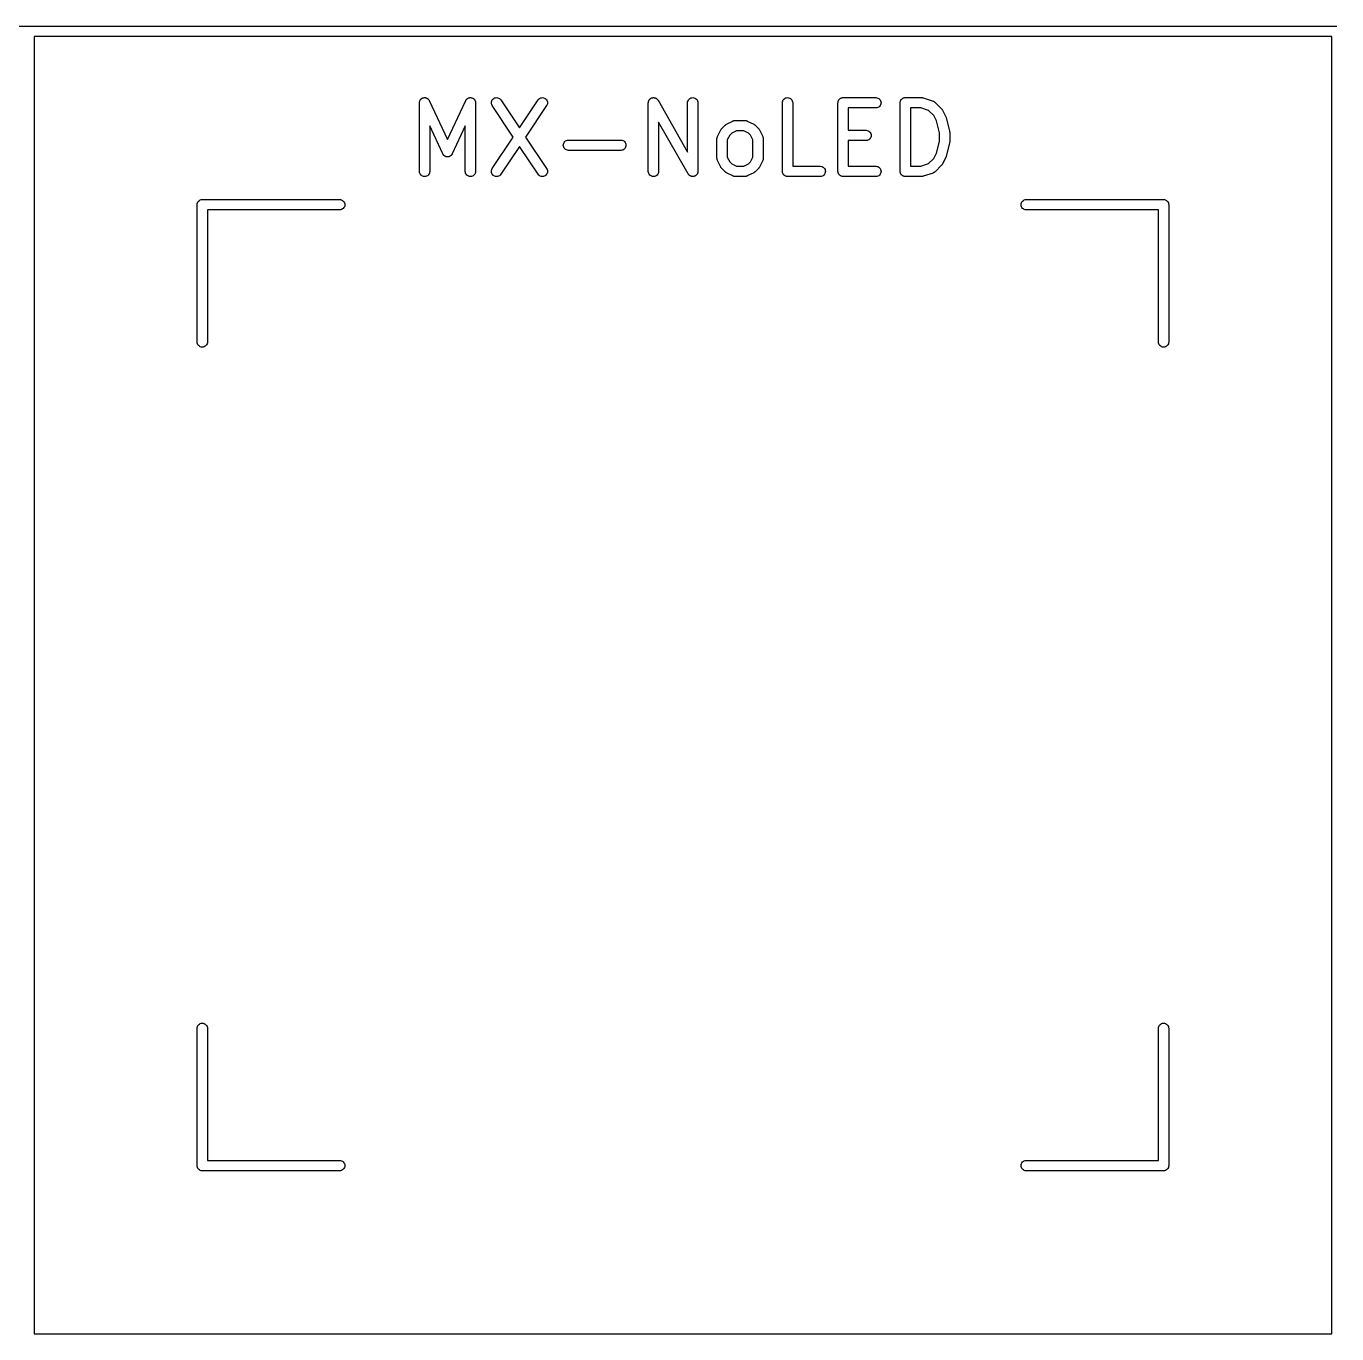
# Model space of a CAD drawing. Extents: x 92.8 to 169.1, y -159.6 to -64.2.
# Drawn here: x 111.88 to 130.97, y -83.27 to -64.22 of the extents above; entities that cross this region are included whole.
import ezdxf

# ---------------------------------------------------------------- set-up
doc = ezdxf.new("R2010")
doc.units = 0
doc.layers.add('BLACK', color=7, linetype='CONTINUOUS')

msp = doc.modelspace()

# ---------------------------------------------------------------- linework, layer by layer
at = {"layer": 'BLACK', "linetype": 'CONTINUOUS'}
for p, q in [((92.8727, -64.2188), (111.915, -64.2188)), ((111.915, -64.2188), (111.919, -64.2184)), ((111.919, -64.2184), (111.923, -64.2188)), ((111.923, -64.2188), (130.965, -64.2188)), ((130.965, -64.2188), (130.969, -64.2184)), ((111.994, -64.3688), (111.994, -83.2688)), ((130.894, -64.3688), (111.994, -64.3688)), ((130.894, -83.2688), (130.894, -64.3688)), ((117.63, -65.2801), (117.634, -65.2766)), ((117.634, -65.2766), (117.638, -65.2729)), ((117.638, -65.2729), (117.64, -65.272)), ((117.64, -65.272), (117.641, -65.2709)), ((117.641, -65.2709), (117.646, -65.2683)), ((117.646, -65.2683), (117.651, -65.2655)), ((117.651, -65.2655), (117.652, -65.2649)), ((117.652, -65.2649), (117.654, -65.2641)), ((117.654, -65.2641), (117.659, -65.2626)), ((117.659, -65.2626), (117.665, -65.2607)), ((117.665, -65.2607), (117.666, -65.2605)), ((117.666, -65.2605), (117.668, -65.26)), ((117.668, -65.26), (117.674, -65.2595)), ((117.674, -65.2595), (117.679, -65.2587)), ((117.679, -65.2587), (117.681, -65.2588)), ((117.681, -65.2588), (117.683, -65.2587)), ((117.683, -65.2587), (117.688, -65.2593)), ((117.688, -65.2593), (117.694, -65.2596)), ((117.694, -65.2596), (117.695, -65.26)), ((117.695, -65.26), (117.697, -65.2602)), ((117.697, -65.2602), (117.703, -65.2619)), ((117.703, -65.2619), (117.708, -65.2633)), ((117.708, -65.2633), (117.71, -65.264)), ((117.71, -65.264), (117.711, -65.2645)), ((117.711, -65.2645), (117.716, -65.2672)), ((117.716, -65.2672), (117.721, -65.2697)), ((117.721, -65.2697), (117.723, -65.2707)), ((117.723, -65.2707), (117.724, -65.2715)), ((117.724, -65.2715), (117.728, -65.2751)), ((117.728, -65.2751), (117.733, -65.2785)), ((117.733, -65.2785), (117.734, -65.2797)), ((118.296, -65.2801), (118.298, -65.279)), ((118.298, -65.279), (118.299, -65.2778)), ((118.299, -65.2778), (118.303, -65.2744)), ((118.303, -65.2744), (118.308, -65.2709)), ((118.308, -65.2709), (118.309, -65.2701)), ((118.309, -65.2701), (118.311, -65.2691)), ((118.311, -65.2691), (118.316, -65.2667)), ((118.316, -65.2667), (118.321, -65.2641)), ((118.321, -65.2641), (118.322, -65.2637)), ((118.322, -65.2637), (118.324, -65.2629)), ((118.324, -65.2629), (118.329, -65.2616)), ((118.329, -65.2616), (118.335, -65.26)), ((118.335, -65.26), (118.336, -65.2599)), ((118.336, -65.2599), (118.338, -65.2594)), ((118.338, -65.2594), (118.344, -65.2592)), ((118.344, -65.2592), (118.349, -65.2587)), ((118.349, -65.2587), (118.351, -65.2589)), ((118.351, -65.2589), (118.353, -65.2588)), ((118.353, -65.2588), (118.358, -65.2596)), ((118.358, -65.2596), (118.364, -65.2602)), ((118.364, -65.2602), (118.365, -65.2607)), ((118.365, -65.2607), (118.367, -65.261)), ((118.367, -65.261), (118.372, -65.2629)), ((118.372, -65.2629), (118.378, -65.2645)), ((118.378, -65.2645), (118.379, -65.2654)), ((118.379, -65.2654), (118.381, -65.2659)), ((118.381, -65.2659), (118.386, -65.2688)), ((118.386, -65.2688), (118.391, -65.2715)), ((118.391, -65.2715), (118.392, -65.2726)), ((118.392, -65.2726), (118.393, -65.2735)), ((118.393, -65.2735), (118.398, -65.2773)), ((118.398, -65.2773), (118.402, -65.2808)), ((118.677, -65.2802), (118.689, -65.271)), ((118.689, -65.271), (118.702, -65.2642)), ((118.702, -65.2642), (118.716, -65.26)), ((118.716, -65.26), (118.73, -65.2587)), ((118.73, -65.2587), (118.745, -65.2602)), ((118.745, -65.2602), (118.759, -65.2645)), ((118.759, -65.2645), (118.772, -65.2714)), ((118.772, -65.2714), (118.783, -65.2807)), ((119.344, -65.28), (119.355, -65.2709)), ((119.355, -65.2709), (119.368, -65.2641)), ((119.368, -65.2641), (119.382, -65.26)), ((119.382, -65.26), (119.397, -65.2587)), ((119.397, -65.2587), (119.412, -65.2602)), ((119.412, -65.2602), (119.426, -65.2646)), ((119.426, -65.2646), (119.438, -65.2716)), ((119.438, -65.2716), (119.45, -65.2809)), ((120.963, -65.2801), (120.965, -65.2785)), ((120.965, -65.2785), (120.967, -65.2767)), ((120.967, -65.2767), (120.971, -65.2739)), ((120.971, -65.2739), (120.974, -65.2709)), ((120.974, -65.2709), (120.977, -65.2698)), ((120.977, -65.2698), (120.979, -65.2683)), ((120.979, -65.2683), (120.983, -65.2664)), ((120.983, -65.2664), (120.987, -65.2641)), ((120.987, -65.2641), (120.99, -65.2634)), ((120.99, -65.2634), (120.992, -65.2624)), ((120.992, -65.2624), (120.997, -65.2614)), ((120.997, -65.2614), (121.001, -65.26)), ((121.001, -65.26), (121.004, -65.2598)), ((121.004, -65.2598), (121.006, -65.2592)), ((121.006, -65.2592), (121.011, -65.2591)), ((121.011, -65.2591), (121.016, -65.2587)), ((121.016, -65.2587), (121.018, -65.2589)), ((121.018, -65.2589), (121.021, -65.2589)), ((121.021, -65.2589), (121.026, -65.2597)), ((121.026, -65.2597), (121.031, -65.2602)), ((121.031, -65.2602), (121.033, -65.261)), ((121.033, -65.261), (121.035, -65.2614)), ((121.035, -65.2614), (121.04, -65.2631)), ((121.04, -65.2631), (121.044, -65.2645)), ((121.044, -65.2645), (121.047, -65.2657)), ((121.047, -65.2657), (121.049, -65.2667)), ((121.049, -65.2667), (121.053, -65.2692)), ((121.053, -65.2692), (121.057, -65.2715)), ((121.057, -65.2715), (121.059, -65.2731)), ((121.059, -65.2731), (121.061, -65.2745)), ((121.061, -65.2745), (121.065, -65.2778)), ((121.065, -65.2778), (121.069, -65.2808)), ((121.534, -65.2801), (121.546, -65.2709)), ((121.546, -65.2709), (121.559, -65.2641)), ((121.559, -65.2641), (121.573, -65.26)), ((121.573, -65.26), (121.587, -65.2587)), ((121.587, -65.2587), (121.602, -65.2602)), ((121.602, -65.2602), (121.616, -65.2645)), ((121.616, -65.2645), (121.629, -65.2715)), ((121.629, -65.2715), (121.64, -65.2808)), ((122.915, -65.2801), (122.927, -65.2709)), ((122.927, -65.2709), (122.94, -65.2641)), ((122.94, -65.2641), (122.954, -65.26)), ((122.954, -65.26), (122.968, -65.2587)), ((122.968, -65.2587), (122.983, -65.2602)), ((122.983, -65.2602), (122.997, -65.2645)), ((122.997, -65.2645), (123.01, -65.2715)), ((123.01, -65.2715), (123.021, -65.2808)), ((123.725, -65.2801), (123.73, -65.2757)), ((123.73, -65.2757), (123.736, -65.2712)), ((123.736, -65.2709), (123.743, -65.2677)), ((123.736, -65.2711), (123.736, -65.2709)), ((123.736, -65.2712), (123.736, -65.2711)), ((123.743, -65.2677), (123.749, -65.2643)), ((123.749, -65.2641), (123.756, -65.2621)), ((123.749, -65.2643), (123.749, -65.2641)), ((123.749, -65.2643), (123.749, -65.2643)), ((123.756, -65.2621), (123.763, -65.2601)), ((123.763, -65.26), (123.77, -65.2594)), ((123.763, -65.2601), (123.763, -65.26)), ((123.763, -65.2601), (123.763, -65.2601)), ((123.77, -65.2594), (123.777, -65.2587)), ((123.777, -65.2587), (124.254, -65.2587)), ((124.254, -65.2587), (124.255, -65.2587)), ((124.255, -65.2587), (124.269, -65.2603)), ((124.269, -65.2603), (124.283, -65.2647)), ((124.283, -65.2647), (124.296, -65.2718)), ((124.296, -65.2718), (124.307, -65.2812)), ((124.63, -65.2801), (124.635, -65.2757)), ((124.635, -65.2757), (124.641, -65.2712)), ((124.641, -65.2709), (124.647, -65.2677)), ((124.641, -65.2711), (124.641, -65.2709)), ((124.641, -65.2712), (124.641, -65.2711)), ((124.647, -65.2677), (124.654, -65.2643)), ((124.654, -65.2641), (124.661, -65.2621)), ((124.654, -65.2643), (124.654, -65.2641)), ((124.654, -65.2643), (124.654, -65.2643)), ((124.661, -65.2621), (124.668, -65.2601)), ((124.668, -65.26), (124.675, -65.2594)), ((124.668, -65.2601), (124.668, -65.26)), ((124.668, -65.2601), (124.668, -65.2601)), ((124.675, -65.2594), (124.682, -65.2587)), ((124.682, -65.2587), (124.92, -65.2587)), ((124.92, -65.2587), (124.921, -65.2587)), ((124.921, -65.2587), (124.925, -65.2592)), ((124.925, -65.2592), (124.93, -65.2593)), ((124.93, -65.2593), (124.933, -65.26)), ((124.933, -65.26), (124.936, -65.2603)), ((124.936, -65.2603), (124.94, -65.2616)), ((124.94, -65.2616), (124.944, -65.2625)), ((124.944, -65.2625), (125.087, -65.3101)), ((117.607, -65.3326), (117.608, -65.3271)), ((117.607, -65.3337), (117.607, -65.3326)), ((117.607, -66.3337), (117.607, -65.3337)), ((117.608, -65.3215), (117.609, -65.3198)), ((117.608, -65.3271), (117.608, -65.3215)), ((117.609, -65.3181), (117.61, -65.3127)), ((117.609, -65.3198), (117.609, -65.3181)), ((117.61, -65.3127), (117.612, -65.3073)), ((117.612, -65.3073), (117.613, -65.3058)), ((117.613, -65.3041), (117.616, -65.2992)), ((117.613, -65.3058), (117.613, -65.3041)), ((117.616, -65.2992), (117.618, -65.2942)), ((117.618, -65.2942), (117.619, -65.2928)), ((117.619, -65.2928), (117.62, -65.2913)), ((117.62, -65.2913), (117.624, -65.287)), ((117.624, -65.287), (117.627, -65.2825)), ((117.627, -65.2825), (117.629, -65.2814)), ((117.629, -65.2814), (117.63, -65.2801)), ((117.734, -65.2797), (117.735, -65.2808)), ((117.735, -65.2808), (117.739, -65.2852)), ((117.739, -65.2852), (117.743, -65.2894)), ((117.743, -65.2894), (117.743, -65.2908)), ((117.743, -65.2908), (117.745, -65.2922)), ((117.745, -65.2922), (117.747, -65.2971)), ((117.747, -65.2971), (117.75, -65.302)), ((117.75, -65.302), (118.015, -65.8706)), ((118.015, -65.8706), (118.281, -65.302)), ((118.281, -65.301), (118.284, -65.2962)), ((118.281, -65.302), (118.281, -65.301)), ((118.284, -65.2962), (118.287, -65.2913)), ((118.287, -65.2913), (118.288, -65.29)), ((118.288, -65.29), (118.289, -65.2885)), ((118.289, -65.2885), (118.293, -65.2844)), ((118.293, -65.2844), (118.296, -65.2801)), ((118.402, -65.2808), (118.403, -65.2822)), ((118.403, -65.2822), (118.404, -65.2833)), ((118.404, -65.2833), (118.408, -65.2878)), ((118.408, -65.2878), (118.411, -65.2922)), ((118.411, -65.2922), (118.412, -65.2937)), ((118.412, -65.2937), (118.413, -65.2951)), ((118.413, -65.2951), (118.415, -65.3002)), ((118.415, -65.3002), (118.418, -65.3051)), ((118.418, -65.3051), (118.419, -65.3067)), ((118.419, -65.3067), (118.419, -65.3083)), ((118.419, -65.3083), (118.421, -65.3137)), ((118.421, -65.3137), (118.422, -65.3191)), ((118.422, -65.3191), (118.423, -65.3208)), ((118.423, -65.3208), (118.423, -65.3225)), ((118.423, -65.3225), (118.423, -65.3281)), ((118.423, -65.3281), (118.424, -65.3337)), ((118.424, -65.3337), (118.424, -66.3337)), ((118.655, -65.3328), (118.656, -65.3182)), ((118.656, -65.3473), (118.655, -65.3328)), ((118.656, -65.3182), (118.661, -65.3042)), ((118.66, -65.3614), (118.656, -65.3473)), ((118.667, -65.3744), (118.66, -65.3614)), ((118.661, -65.3042), (118.668, -65.2914)), ((118.667, -65.3753), (118.667, -65.3744)), ((118.973, -65.8337), (118.667, -65.3753)), ((118.668, -65.2914), (118.677, -65.2802)), ((118.783, -65.2807), (118.792, -65.2921)), ((118.792, -65.2921), (119.063, -65.6985)), ((119.063, -65.6985), (119.334, -65.2921)), ((119.459, -65.3753), (119.153, -65.8337)), ((119.334, -65.2921), (119.335, -65.2912)), ((119.335, -65.2912), (119.344, -65.28)), ((119.45, -65.2809), (119.459, -65.2923)), ((119.459, -65.2923), (119.466, -65.3052)), ((119.466, -65.3624), (119.459, -65.3753)), ((119.466, -65.3052), (119.47, -65.3192)), ((119.47, -65.3484), (119.466, -65.3624)), ((119.47, -65.3192), (119.471, -65.3338)), ((119.471, -65.3338), (119.47, -65.3484)), ((120.94, -65.3326), (120.941, -65.3301)), ((120.94, -65.3337), (120.94, -65.3326)), ((120.94, -66.3337), (120.94, -65.3337)), ((120.941, -65.3276), (120.942, -65.3229)), ((120.941, -65.3301), (120.941, -65.3276)), ((120.942, -65.3181), (120.943, -65.3157)), ((120.942, -65.3229), (120.942, -65.3181)), ((120.943, -65.3132), (120.945, -65.3087)), ((120.943, -65.3157), (120.943, -65.3132)), ((120.945, -65.3087), (120.946, -65.3041)), ((120.946, -65.3041), (120.948, -65.3019)), ((120.948, -65.3019), (120.949, -65.2996)), ((120.949, -65.2996), (120.951, -65.2955)), ((120.951, -65.2955), (120.954, -65.2913)), ((120.954, -65.2913), (120.955, -65.2894)), ((120.955, -65.2894), (120.957, -65.2872)), ((120.957, -65.2872), (120.96, -65.2838)), ((120.96, -65.2838), (120.963, -65.2801)), ((121.069, -65.2808), (121.07, -65.2828)), ((121.07, -65.2828), (121.072, -65.2845)), ((121.072, -65.2845), (121.075, -65.2885)), ((121.075, -65.2885), (121.078, -65.2922)), ((121.078, -65.2922), (121.079, -65.2944)), ((121.079, -65.2944), (121.081, -65.2965)), ((121.081, -65.2965), (121.512, -66.0513)), ((121.512, -65.3326), (121.513, -65.3181)), ((121.512, -65.3337), (121.512, -65.3326)), ((121.512, -66.0513), (121.512, -65.3337)), ((121.513, -65.3181), (121.518, -65.3041)), ((121.518, -65.3041), (121.525, -65.2913)), ((121.525, -65.2913), (121.534, -65.2801)), ((121.64, -65.2808), (121.649, -65.2922)), ((121.649, -65.2922), (121.656, -65.3051)), ((121.656, -65.3051), (121.66, -65.3191)), ((121.66, -65.3191), (121.662, -65.3337)), ((121.662, -65.3337), (121.662, -66.3337)), ((122.893, -65.3326), (122.894, -65.3181)), ((122.893, -65.3337), (122.893, -65.3326)), ((122.893, -66.3337), (122.893, -65.3337)), ((122.894, -65.3181), (122.899, -65.3041)), ((122.899, -65.3041), (122.906, -65.2913)), ((122.906, -65.2913), (122.915, -65.2801)), ((123.021, -65.2808), (123.03, -65.2922)), ((123.03, -65.2922), (123.037, -65.3051)), ((123.037, -65.3051), (123.041, -65.3191)), ((123.041, -65.3191), (123.043, -65.3337)), ((123.043, -65.3337), (123.043, -66.2587)), ((123.702, -65.3326), (123.703, -65.3256)), ((123.702, -65.3331), (123.702, -65.3326)), ((123.702, -65.3332), (123.702, -65.3331)), ((123.702, -65.3337), (123.702, -65.3332)), ((123.702, -65.3332), (123.702, -65.3332)), ((123.702, -66.3337), (123.702, -65.3337)), ((123.703, -65.3256), (123.704, -65.3186)), ((123.704, -65.3181), (123.706, -65.3114)), ((123.704, -65.3183), (123.704, -65.3181)), ((123.704, -65.3186), (123.704, -65.3183)), ((123.706, -65.3114), (123.708, -65.3046)), ((123.708, -65.3041), (123.712, -65.2979)), ((123.708, -65.3044), (123.708, -65.3041)), ((123.708, -65.3046), (123.708, -65.3044)), ((123.712, -65.2979), (123.715, -65.2917)), ((123.715, -65.2913), (123.72, -65.2859)), ((123.715, -65.2915), (123.715, -65.2913)), ((123.715, -65.2917), (123.715, -65.2915)), ((123.72, -65.2859), (123.724, -65.2805)), ((123.724, -65.2805), (123.725, -65.2803)), ((123.725, -65.2803), (123.725, -65.2801)), ((124.254, -65.4087), (123.852, -65.4087)), ((123.852, -65.4087), (123.852, -65.7349)), ((124.268, -65.4073), (124.254, -65.4087)), ((124.282, -65.403), (124.268, -65.4073)), ((124.295, -65.3961), (124.282, -65.403)), ((124.306, -65.3869), (124.295, -65.3961)), ((124.316, -65.3756), (124.306, -65.3869)), ((124.307, -65.2812), (124.316, -65.2926)), ((124.316, -65.2926), (124.323, -65.3056)), ((124.323, -65.3627), (124.316, -65.3756)), ((124.323, -65.3056), (124.327, -65.3196)), ((124.327, -65.3488), (124.323, -65.3627)), ((124.327, -65.3196), (124.329, -65.3342)), ((124.329, -65.3342), (124.327, -65.3488)), ((124.607, -65.3326), (124.608, -65.3256)), ((124.607, -65.3331), (124.607, -65.3326)), ((124.607, -65.3332), (124.607, -65.3331)), ((124.607, -65.3337), (124.607, -65.3332)), ((124.607, -65.3332), (124.607, -65.3332)), ((124.607, -66.3337), (124.607, -65.3337)), ((124.608, -65.3256), (124.609, -65.3186)), ((124.609, -65.3181), (124.611, -65.3114)), ((124.609, -65.3183), (124.609, -65.3181)), ((124.609, -65.3186), (124.609, -65.3183)), ((124.611, -65.3114), (124.613, -65.3046)), ((124.613, -65.3041), (124.617, -65.2979)), ((124.613, -65.3044), (124.613, -65.3041)), ((124.613, -65.3046), (124.613, -65.3044)), ((124.617, -65.2979), (124.62, -65.2917)), ((124.62, -65.2913), (124.625, -65.2859)), ((124.62, -65.2915), (124.62, -65.2913)), ((124.62, -65.2917), (124.62, -65.2915)), ((124.625, -65.2859), (124.629, -65.2805)), ((124.629, -65.2803), (124.63, -65.2801)), ((124.629, -65.2805), (124.629, -65.2803)), ((124.757, -65.4087), (124.757, -66.2587)), ((124.908, -65.4087), (124.757, -65.4087)), ((125.023, -65.4469), (124.908, -65.4087)), ((125.097, -65.521), (125.023, -65.4469)), ((125.087, -65.3101), (125.088, -65.3105)), ((125.088, -65.3105), (125.09, -65.3114)), ((125.09, -65.3114), (125.092, -65.3121)), ((125.092, -65.3121), (125.096, -65.3145)), ((125.096, -65.3145), (125.101, -65.3166)), ((125.101, -65.3166), (125.103, -65.3179)), ((125.103, -65.3179), (125.105, -65.319)), ((125.105, -65.319), (125.109, -65.3222)), ((125.109, -65.3222), (125.113, -65.3252)), ((125.113, -65.3252), (125.114, -65.3269)), ((125.114, -65.3269), (125.116, -65.3283)), ((125.116, -65.3283), (125.211, -65.4235)), ((125.211, -65.4235), (125.212, -65.4243)), ((125.212, -65.4243), (125.215, -65.4275)), ((125.215, -65.4275), (125.218, -65.4306)), ((125.218, -65.4306), (125.219, -65.4333)), ((125.219, -65.4333), (125.221, -65.4357)), ((125.221, -65.4357), (125.223, -65.4394)), ((125.223, -65.4394), (125.225, -65.443)), ((125.225, -65.443), (125.273, -65.5382)), ((121.522, -66.3709), (121.09, -65.6161)), ((121.09, -65.6161), (121.09, -66.3337)), ((122.058, -65.6609), (122.062, -65.6582)), ((122.058, -65.6616), (122.058, -65.6609)), ((122.062, -65.6582), (122.065, -65.6553)), ((122.065, -65.6553), (122.067, -65.6537)), ((122.067, -65.6537), (122.07, -65.6517)), ((122.07, -65.6517), (122.074, -65.6498)), ((122.074, -65.6498), (122.077, -65.6476)), ((122.077, -65.6476), (122.172, -65.5999)), ((122.172, -65.5999), (122.173, -65.5995)), ((122.173, -65.5995), (122.175, -65.5987)), ((122.175, -65.5987), (122.177, -65.5977)), ((122.177, -65.5977), (122.182, -65.5962)), ((122.182, -65.5962), (122.187, -65.5944)), ((122.187, -65.5944), (122.189, -65.5941)), ((122.189, -65.5941), (122.191, -65.5934)), ((122.191, -65.5934), (122.196, -65.5929)), ((122.196, -65.5929), (122.202, -65.5921)), ((122.202, -65.5921), (122.204, -65.5922)), ((122.204, -65.5922), (122.206, -65.592)), ((122.206, -65.592), (122.349, -65.592)), ((122.349, -65.592), (122.35, -65.592)), ((122.35, -65.592), (122.352, -65.5923)), ((122.352, -65.5923), (122.354, -65.5922)), ((122.354, -65.5922), (122.359, -65.5931)), ((122.359, -65.5931), (122.364, -65.5937)), ((122.364, -65.5937), (122.366, -65.5943)), ((122.366, -65.5943), (122.369, -65.5947)), ((122.369, -65.5947), (122.373, -65.5965)), ((122.373, -65.5965), (122.378, -65.5981)), ((122.378, -65.5981), (122.38, -65.5991)), ((122.38, -65.5991), (122.382, -65.5999)), ((122.382, -65.5999), (122.478, -65.6476)), ((122.478, -65.6476), (122.478, -65.648)), ((122.478, -65.648), (122.482, -65.6503)), ((122.482, -65.6503), (122.486, -65.6523)), ((122.486, -65.6523), (122.488, -65.6543)), ((122.488, -65.6543), (122.491, -65.656)), ((122.491, -65.656), (122.494, -65.6589)), ((122.494, -65.6589), (122.497, -65.6616)), ((125.135, -65.598), (125.097, -65.521)), ((125.179, -65.7715), (125.135, -65.598)), ((125.273, -65.5382), (125.273, -65.5392)), ((125.273, -65.5392), (125.274, -65.5395)), ((125.274, -65.5395), (125.274, -65.5398)), ((125.274, -65.5398), (125.276, -65.5464)), ((125.276, -65.5464), (125.278, -65.5529)), ((125.278, -65.5529), (125.279, -65.5533)), ((125.279, -65.5533), (125.279, -65.5536)), ((125.279, -65.5536), (125.326, -65.7441)), ((117.947, -66.0797), (117.757, -65.6717)), ((117.757, -65.6717), (117.757, -66.3337)), ((118.274, -65.6717), (118.083, -66.0797)), ((118.274, -66.3337), (118.274, -65.6717)), ((118.667, -66.2921), (118.973, -65.8337)), ((119.153, -65.8337), (119.459, -66.2921)), ((121.941, -65.847), (121.942, -65.8419)), ((121.941, -65.852), (121.941, -65.847)), ((121.942, -65.8419), (121.943, -65.8398)), ((121.943, -65.8376), (121.945, -65.8328)), ((121.943, -65.8398), (121.943, -65.8376)), ((121.945, -65.8328), (121.946, -65.8279)), ((121.946, -65.8279), (121.948, -65.826)), ((121.948, -65.8239), (121.996, -65.7287)), ((121.948, -65.826), (121.948, -65.8239)), ((121.996, -65.7278), (121.999, -65.7242)), ((121.996, -65.7287), (121.996, -65.7278)), ((121.999, -65.7242), (122.001, -65.7205)), ((122.001, -65.7205), (122.003, -65.7181)), ((122.003, -65.7181), (122.004, -65.7155)), ((122.004, -65.7155), (122.007, -65.7125)), ((122.007, -65.7125), (122.01, -65.7092)), ((122.01, -65.7092), (122.058, -65.6616)), ((122.125, -65.8067), (122.09, -65.8752)), ((122.155, -65.7763), (122.125, -65.8067)), ((122.224, -65.742), (122.155, -65.7763)), ((122.331, -65.742), (122.224, -65.742)), ((122.4, -65.7763), (122.331, -65.742)), ((122.43, -65.8067), (122.4, -65.7763)), ((122.464, -65.8752), (122.43, -65.8067)), ((122.497, -65.6616), (122.545, -65.7092)), ((122.545, -65.7092), (122.545, -65.71)), ((122.545, -65.71), (122.548, -65.7133)), ((122.548, -65.7133), (122.551, -65.7163)), ((122.551, -65.7163), (122.553, -65.719)), ((122.553, -65.719), (122.555, -65.7214)), ((122.555, -65.7214), (122.556, -65.7251)), ((122.556, -65.7251), (122.559, -65.7287)), ((122.559, -65.7287), (122.606, -65.8239)), ((122.606, -65.8239), (122.607, -65.8249)), ((122.607, -65.8249), (122.608, -65.827)), ((122.608, -65.827), (122.609, -65.8289)), ((122.609, -65.8289), (122.61, -65.8338)), ((122.61, -65.8338), (122.612, -65.8386)), ((122.612, -65.8386), (122.612, -65.8408)), ((122.612, -65.8408), (122.613, -65.8429)), ((122.613, -65.8429), (122.613, -65.848)), ((122.613, -65.848), (122.614, -65.8531)), ((123.852, -65.7349), (124.111, -65.7349)), ((124.111, -65.7349), (124.112, -65.7349)), ((124.112, -65.7349), (124.126, -65.7365)), ((124.126, -65.7365), (124.14, -65.7409)), ((124.14, -65.7409), (124.153, -65.748)), ((124.153, -65.748), (124.164, -65.7574)), ((124.164, -65.7574), (124.173, -65.7688)), ((124.173, -65.8518), (124.164, -65.8631)), ((124.173, -65.7688), (124.18, -65.7818)), ((124.18, -65.8389), (124.173, -65.8518)), ((124.18, -65.7818), (124.184, -65.7958)), ((124.184, -65.825), (124.18, -65.8389)), ((124.184, -65.7958), (124.186, -65.8104)), ((124.186, -65.8104), (124.184, -65.825)), ((125.179, -65.8959), (125.179, -65.7715)), ((125.326, -65.7441), (125.327, -65.7451)), ((125.327, -65.7451), (125.327, -65.7464)), ((125.327, -65.7464), (125.327, -65.7477)), ((125.327, -65.7477), (125.328, -65.7537)), ((125.328, -65.7537), (125.328, -65.7596)), ((125.328, -65.7596), (125.328, -65.7609)), ((125.328, -65.7609), (125.329, -65.7623)), ((125.329, -65.7623), (125.329, -65.9051)), ((119.063, -65.9689), (118.792, -66.3753)), ((119.334, -66.3753), (119.063, -65.9689)), ((119.702, -65.9522), (119.704, -65.9376)), ((119.704, -65.9668), (119.702, -65.9522)), ((119.704, -65.9376), (119.708, -65.9237)), ((119.708, -65.9808), (119.704, -65.9668)), ((119.708, -65.9237), (119.715, -65.9108)), ((119.715, -65.9938), (119.708, -65.9808)), ((119.715, -65.9108), (119.724, -65.8995)), ((119.724, -66.0052), (119.715, -65.9938)), ((119.724, -65.8995), (119.736, -65.8903)), ((119.735, -66.0146), (119.724, -66.0052)), ((119.748, -66.0217), (119.735, -66.0146)), ((119.736, -65.8903), (119.749, -65.8834)), ((119.762, -66.0261), (119.748, -66.0217)), ((119.749, -65.8834), (119.763, -65.8792)), ((119.776, -66.0277), (119.762, -66.0261)), ((119.763, -65.8792), (119.777, -65.8777)), ((119.777, -66.0277), (119.776, -66.0277)), ((119.777, -65.8777), (120.539, -65.8777)), ((120.539, -66.0277), (119.777, -66.0277)), ((120.539, -65.8777), (120.54, -65.8777)), ((120.554, -66.0263), (120.539, -66.0277)), ((120.54, -65.8777), (120.555, -65.8794)), ((120.568, -66.0221), (120.554, -66.0263)), ((120.555, -65.8794), (120.569, -65.8838)), ((120.581, -66.0152), (120.568, -66.0221)), ((120.569, -65.8838), (120.582, -65.8908)), ((120.592, -66.0059), (120.581, -66.0152)), ((120.582, -65.8908), (120.593, -65.9003)), ((120.601, -65.9947), (120.592, -66.0059)), ((120.593, -65.9003), (120.602, -65.9117)), ((120.608, -65.9818), (120.601, -65.9947)), ((120.602, -65.9117), (120.609, -65.9246)), ((120.613, -65.9678), (120.608, -65.9818)), ((120.609, -65.9246), (120.613, -65.9387)), ((120.613, -65.9387), (120.614, -65.9533)), ((120.614, -65.9533), (120.613, -65.9678)), ((121.94, -65.8564), (121.941, -65.8542)), ((121.94, -65.8575), (121.94, -65.8564)), ((121.94, -66.1432), (121.94, -65.8575)), ((121.941, -65.8542), (121.941, -65.852)), ((122.09, -65.8752), (122.09, -66.1255)), ((122.464, -66.1255), (122.464, -65.8752)), ((122.614, -65.8531), (122.614, -65.8553)), ((122.614, -65.8553), (122.614, -65.8575)), ((122.614, -65.8575), (122.614, -66.1432)), ((124.111, -65.8849), (123.852, -65.8849)), ((123.852, -65.8849), (123.852, -66.2587)), ((124.125, -65.8834), (124.111, -65.8849)), ((124.139, -65.8792), (124.125, -65.8834)), ((124.152, -65.8723), (124.139, -65.8792)), ((124.164, -65.8631), (124.152, -65.8723)), ((125.135, -66.0694), (125.179, -65.8959)), ((125.326, -65.9233), (125.279, -66.1138)), ((125.327, -65.9207), (125.326, -65.922)), ((125.326, -65.922), (125.326, -65.9233)), ((125.328, -65.9148), (125.327, -65.9207)), ((125.329, -65.9062), (125.328, -65.9075)), ((125.328, -65.9075), (125.328, -65.9088)), ((125.328, -65.9088), (125.328, -65.9148)), ((125.329, -65.9051), (125.329, -65.9062)), ((117.949, -66.083), (117.947, -66.0797)), ((117.951, -66.0866), (117.949, -66.083)), ((117.953, -66.0893), (117.951, -66.0866)), ((117.955, -66.0923), (117.953, -66.0893)), ((117.958, -66.0952), (117.955, -66.0923)), ((117.96, -66.0983), (117.958, -66.0952)), ((117.962, -66.1006), (117.96, -66.0983)), ((117.965, -66.1032), (117.962, -66.1006)), ((117.968, -66.1055), (117.965, -66.1032)), ((117.971, -66.1082), (117.968, -66.1055)), ((117.974, -66.1099), (117.971, -66.1082)), ((117.976, -66.112), (117.974, -66.1099)), ((117.98, -66.1137), (117.976, -66.112)), ((117.983, -66.1157), (117.98, -66.1137)), ((117.986, -66.1169), (117.983, -66.1157)), ((117.99, -66.1184), (117.986, -66.1169)), ((117.993, -66.1193), (117.99, -66.1184)), ((117.997, -66.1207), (117.993, -66.1193)), ((118, -66.1212), (117.997, -66.1207)), ((118.004, -66.122), (118, -66.1212)), ((118.008, -66.1223), (118.004, -66.122)), ((118.011, -66.1229), (118.008, -66.1223)), ((118.015, -66.1227), (118.011, -66.1229)), ((118.018, -66.1229), (118.015, -66.1227)), ((118.022, -66.1224), (118.018, -66.1229)), ((118.026, -66.1222), (118.022, -66.1224)), ((118.029, -66.1214), (118.026, -66.1222)), ((118.033, -66.1209), (118.029, -66.1214)), ((118.037, -66.1196), (118.033, -66.1209)), ((118.04, -66.1187), (118.037, -66.1196)), ((118.043, -66.1173), (118.04, -66.1187)), ((118.047, -66.1161), (118.043, -66.1173)), ((118.05, -66.1142), (118.047, -66.1161)), ((118.054, -66.1125), (118.05, -66.1142)), ((118.056, -66.1105), (118.054, -66.1125)), ((118.059, -66.1088), (118.056, -66.1105)), ((118.062, -66.1062), (118.059, -66.1088)), ((118.065, -66.1039), (118.062, -66.1062)), ((118.068, -66.1014), (118.065, -66.1039)), ((118.07, -66.0991), (118.068, -66.1014)), ((118.073, -66.096), (118.07, -66.0991)), ((118.075, -66.0931), (118.073, -66.096)), ((118.077, -66.0902), (118.075, -66.0931)), ((118.079, -66.0875), (118.077, -66.0902)), ((118.081, -66.084), (118.079, -66.0875)), ((118.083, -66.0806), (118.081, -66.084)), ((118.083, -66.0797), (118.083, -66.0806)), ((121.941, -66.1454), (121.94, -66.1432)), ((121.941, -66.1476), (121.941, -66.1454)), ((121.941, -66.1527), (121.941, -66.1476)), ((121.942, -66.1578), (121.941, -66.1527)), ((121.942, -66.1599), (121.942, -66.1578)), ((121.943, -66.1621), (121.942, -66.1599)), ((121.945, -66.1669), (121.943, -66.1621)), ((121.946, -66.1718), (121.945, -66.1669)), ((121.947, -66.1737), (121.946, -66.1718)), ((121.948, -66.1758), (121.947, -66.1737)), ((121.948, -66.1767), (121.948, -66.1758)), ((121.996, -66.272), (121.948, -66.1767)), ((122.09, -66.1255), (122.125, -66.194)), ((122.125, -66.194), (122.155, -66.2244)), ((122.155, -66.2244), (122.224, -66.2587)), ((122.331, -66.2587), (122.4, -66.2244)), ((122.4, -66.2244), (122.43, -66.194)), ((122.43, -66.194), (122.464, -66.1255)), ((122.606, -66.1767), (122.559, -66.272)), ((122.607, -66.1747), (122.606, -66.1767)), ((122.608, -66.1727), (122.607, -66.1747)), ((122.61, -66.1679), (122.608, -66.1727)), ((122.612, -66.1631), (122.61, -66.1679)), ((122.613, -66.1588), (122.612, -66.1609)), ((122.612, -66.1609), (122.612, -66.1631)), ((122.614, -66.1487), (122.613, -66.1537)), ((122.613, -66.1537), (122.613, -66.1588)), ((122.614, -66.1432), (122.614, -66.1443)), ((122.614, -66.1443), (122.614, -66.1464)), ((122.614, -66.1464), (122.614, -66.1487)), ((124.908, -66.2587), (125.023, -66.2205)), ((125.023, -66.2205), (125.097, -66.1464)), ((125.097, -66.1464), (125.135, -66.0694)), ((125.221, -66.2325), (125.219, -66.235)), ((125.223, -66.2288), (125.221, -66.2325)), ((125.225, -66.2253), (125.223, -66.2288)), ((125.273, -66.1291), (125.225, -66.2244)), ((125.225, -66.2244), (125.225, -66.2253)), ((125.276, -66.122), (125.273, -66.1285)), ((125.273, -66.1285), (125.273, -66.1288)), ((125.273, -66.1288), (125.273, -66.1291)), ((125.278, -66.1155), (125.276, -66.122)), ((125.279, -66.1138), (125.278, -66.1148)), ((125.278, -66.1148), (125.278, -66.1151)), ((125.278, -66.1151), (125.278, -66.1155)), ((117.609, -66.3482), (117.607, -66.3337)), ((117.613, -66.3623), (117.609, -66.3482)), ((117.62, -66.3752), (117.613, -66.3623)), ((117.629, -66.3865), (117.62, -66.3752)), ((117.64, -66.3959), (117.629, -66.3865)), ((117.653, -66.4028), (117.64, -66.3959)), ((117.667, -66.4071), (117.653, -66.4028)), ((117.682, -66.4087), (117.667, -66.4071)), ((117.696, -66.4074), (117.682, -66.4087)), ((117.71, -66.4032), (117.696, -66.4074)), ((117.723, -66.3964), (117.71, -66.4032)), ((117.735, -66.3873), (117.723, -66.3964)), ((117.744, -66.3761), (117.735, -66.3873)), ((117.751, -66.3632), (117.744, -66.3761)), ((117.755, -66.3493), (117.751, -66.3632)), ((117.757, -66.3347), (117.755, -66.3493)), ((117.757, -66.3337), (117.757, -66.3347)), ((118.275, -66.3482), (118.274, -66.3337)), ((118.279, -66.3623), (118.275, -66.3482)), ((118.286, -66.3752), (118.279, -66.3623)), ((118.296, -66.3865), (118.286, -66.3752)), ((118.307, -66.3959), (118.296, -66.3865)), ((118.32, -66.4028), (118.307, -66.3959)), ((118.334, -66.4071), (118.32, -66.4028)), ((118.348, -66.4087), (118.334, -66.4071)), ((118.363, -66.4074), (118.348, -66.4087)), ((118.377, -66.4032), (118.363, -66.4074)), ((118.39, -66.3964), (118.377, -66.4032)), ((118.401, -66.3873), (118.39, -66.3964)), ((118.411, -66.3761), (118.401, -66.3873)), ((118.418, -66.3632), (118.411, -66.3761)), ((118.422, -66.3493), (118.418, -66.3632)), ((118.424, -66.3347), (118.422, -66.3493)), ((118.424, -66.3337), (118.424, -66.3347)), ((118.655, -66.3336), (118.656, -66.319)), ((118.656, -66.3481), (118.655, -66.3336)), ((118.656, -66.319), (118.66, -66.305)), ((118.66, -66.3622), (118.656, -66.3481)), ((118.66, -66.305), (118.667, -66.2921)), ((118.667, -66.3751), (118.66, -66.3622)), ((118.676, -66.3864), (118.667, -66.3751)), ((118.688, -66.3958), (118.676, -66.3864)), ((118.701, -66.4028), (118.688, -66.3958)), ((118.715, -66.4071), (118.701, -66.4028)), ((118.729, -66.4087), (118.715, -66.4071)), ((118.744, -66.4074), (118.729, -66.4087)), ((118.758, -66.4033), (118.744, -66.4074)), ((118.771, -66.3965), (118.758, -66.4033)), ((118.782, -66.3873), (118.771, -66.3965)), ((118.792, -66.3761), (118.782, -66.3873)), ((118.792, -66.3753), (118.792, -66.3761)), ((119.343, -66.3866), (119.334, -66.3753)), ((119.355, -66.3959), (119.343, -66.3866)), ((119.367, -66.4029), (119.355, -66.3959)), ((119.381, -66.4072), (119.367, -66.4029)), ((119.396, -66.4087), (119.381, -66.4072)), ((119.411, -66.4073), (119.396, -66.4087)), ((119.425, -66.4032), (119.411, -66.4073)), ((119.438, -66.3964), (119.425, -66.4032)), ((119.449, -66.3872), (119.438, -66.3964)), ((119.458, -66.376), (119.449, -66.3872)), ((119.465, -66.3631), (119.458, -66.376)), ((119.459, -66.2921), (119.459, -66.293)), ((119.459, -66.293), (119.466, -66.306)), ((119.47, -66.3492), (119.465, -66.3631)), ((119.466, -66.306), (119.47, -66.32)), ((119.47, -66.32), (119.471, -66.3346)), ((119.471, -66.3346), (119.47, -66.3492)), ((120.942, -66.3482), (120.94, -66.3337)), ((120.946, -66.3623), (120.942, -66.3482)), ((120.953, -66.3752), (120.946, -66.3623)), ((120.962, -66.3865), (120.953, -66.3752)), ((120.973, -66.3959), (120.962, -66.3865)), ((120.986, -66.4028), (120.973, -66.3959)), ((121, -66.4071), (120.986, -66.4028)), ((121.015, -66.4087), (121, -66.4071)), ((121.029, -66.4074), (121.015, -66.4087)), ((121.044, -66.4032), (121.029, -66.4074)), ((121.056, -66.3964), (121.044, -66.4032)), ((121.068, -66.3873), (121.056, -66.3964)), ((121.077, -66.3761), (121.068, -66.3873)), ((121.084, -66.3632), (121.077, -66.3761)), ((121.089, -66.3493), (121.084, -66.3632)), ((121.09, -66.3347), (121.089, -66.3493)), ((121.09, -66.3337), (121.09, -66.3347)), ((121.523, -66.373), (121.522, -66.3709)), ((121.524, -66.3752), (121.523, -66.373)), ((121.527, -66.3789), (121.524, -66.3752)), ((121.53, -66.3828), (121.527, -66.3789)), ((121.532, -66.3846), (121.53, -66.3828)), ((121.534, -66.3865), (121.532, -66.3846)), ((121.537, -66.3896), (121.534, -66.3865)), ((121.541, -66.3929), (121.537, -66.3896)), ((121.543, -66.3942), (121.541, -66.3929)), ((121.545, -66.3959), (121.543, -66.3942)), ((121.549, -66.3981), (121.545, -66.3959)), ((121.553, -66.4007), (121.549, -66.3981)), ((121.556, -66.4016), (121.553, -66.4007)), ((121.558, -66.4028), (121.556, -66.4016)), ((121.562, -66.4042), (121.558, -66.4028)), ((121.567, -66.406), (121.562, -66.4042)), ((121.569, -66.4064), (121.567, -66.406)), ((121.572, -66.4071), (121.569, -66.4064)), ((121.577, -66.4077), (121.572, -66.4071)), ((121.581, -66.4085), (121.577, -66.4077)), ((121.584, -66.4084), (121.581, -66.4085)), ((121.586, -66.4087), (121.584, -66.4084)), ((121.591, -66.4082), (121.586, -66.4087)), ((121.596, -66.4081), (121.591, -66.4082)), ((121.598, -66.4076), (121.596, -66.4081)), ((121.601, -66.4074), (121.598, -66.4076)), ((121.606, -66.406), (121.601, -66.4074)), ((121.61, -66.4049), (121.606, -66.406)), ((121.613, -66.4039), (121.61, -66.4049)), ((121.615, -66.4032), (121.613, -66.4039)), ((121.619, -66.401), (121.615, -66.4032)), ((121.624, -66.3991), (121.619, -66.401)), ((121.626, -66.3976), (121.624, -66.3991)), ((121.628, -66.3964), (121.626, -66.3976)), ((121.632, -66.3934), (121.628, -66.3964)), ((121.636, -66.3907), (121.632, -66.3934)), ((121.637, -66.3888), (121.636, -66.3907)), ((121.639, -66.3873), (121.637, -66.3888)), ((121.642, -66.3836), (121.639, -66.3873)), ((121.646, -66.3801), (121.642, -66.3836)), ((121.647, -66.378), (121.646, -66.3801)), ((121.649, -66.3761), (121.647, -66.378)), ((121.651, -66.3718), (121.649, -66.3761)), ((121.654, -66.3678), (121.651, -66.3718)), ((121.655, -66.3654), (121.654, -66.3678)), ((121.656, -66.3632), (121.655, -66.3654)), ((121.657, -66.3586), (121.656, -66.3632)), ((121.659, -66.3542), (121.657, -66.3586)), ((121.66, -66.3493), (121.659, -66.3517)), ((121.659, -66.3517), (121.659, -66.3542)), ((121.661, -66.3445), (121.66, -66.3493)), ((121.662, -66.3398), (121.661, -66.3445)), ((121.662, -66.3337), (121.662, -66.3347)), ((121.662, -66.3347), (121.662, -66.3372)), ((121.662, -66.3372), (121.662, -66.3398)), ((121.998, -66.2756), (121.996, -66.272)), ((122, -66.2793), (121.998, -66.2756)), ((122.002, -66.2817), (122, -66.2793)), ((122.004, -66.2844), (122.002, -66.2817)), ((122.007, -66.2874), (122.004, -66.2844)), ((122.009, -66.2907), (122.007, -66.2874)), ((122.01, -66.2915), (122.009, -66.2907)), ((122.058, -66.3391), (122.01, -66.2915)), ((122.061, -66.3418), (122.058, -66.3391)), ((122.064, -66.3447), (122.061, -66.3418)), ((122.067, -66.3464), (122.064, -66.3447)), ((122.069, -66.3484), (122.067, -66.3464)), ((122.073, -66.3504), (122.069, -66.3484)), ((122.076, -66.3527), (122.073, -66.3504)), ((122.077, -66.3531), (122.076, -66.3527)), ((122.172, -66.4008), (122.077, -66.3531)), ((122.174, -66.4016), (122.172, -66.4008)), ((122.176, -66.4026), (122.174, -66.4016)), ((122.181, -66.4042), (122.176, -66.4026)), ((122.186, -66.406), (122.181, -66.4042)), ((122.188, -66.4064), (122.186, -66.406)), ((122.19, -66.407), (122.188, -66.4064)), ((122.195, -66.4076), (122.19, -66.407)), ((122.2, -66.4085), (122.195, -66.4076)), ((122.203, -66.4084), (122.2, -66.4085)), ((122.205, -66.4087), (122.203, -66.4084)), ((122.206, -66.4087), (122.205, -66.4087)), ((122.349, -66.4087), (122.206, -66.4087)), ((122.224, -66.2587), (122.331, -66.2587)), ((122.351, -66.4085), (122.349, -66.4087)), ((122.353, -66.4086), (122.351, -66.4085)), ((122.358, -66.4078), (122.353, -66.4086)), ((122.363, -66.4073), (122.358, -66.4078)), ((122.365, -66.4066), (122.363, -66.4073)), ((122.368, -66.4063), (122.365, -66.4066)), ((122.372, -66.4045), (122.368, -66.4063)), ((122.377, -66.403), (122.372, -66.4045)), ((122.379, -66.402), (122.377, -66.403)), ((122.381, -66.4012), (122.379, -66.402)), ((122.382, -66.4008), (122.381, -66.4012)), ((122.478, -66.3531), (122.382, -66.4008)), ((122.481, -66.3509), (122.478, -66.3531)), ((122.485, -66.349), (122.481, -66.3509)), ((122.487, -66.347), (122.485, -66.349)), ((122.49, -66.3454), (122.487, -66.347)), ((122.493, -66.3425), (122.49, -66.3454)), ((122.496, -66.3398), (122.493, -66.3425)), ((122.497, -66.3391), (122.496, -66.3398)), ((122.545, -66.2915), (122.497, -66.3391)), ((122.547, -66.2882), (122.545, -66.2915)), ((122.55, -66.2852), (122.547, -66.2882)), ((122.552, -66.2826), (122.55, -66.2852)), ((122.554, -66.2802), (122.552, -66.2826)), ((122.556, -66.2765), (122.554, -66.2802)), ((122.558, -66.2729), (122.556, -66.2765)), ((122.559, -66.272), (122.558, -66.2729)), ((122.893, -66.3407), (122.893, -66.3337)), ((122.894, -66.3477), (122.893, -66.3407)), ((122.894, -66.348), (122.894, -66.3477)), ((122.894, -66.3482), (122.894, -66.348)), ((122.896, -66.355), (122.894, -66.3482)), ((122.898, -66.3618), (122.896, -66.355)), ((122.898, -66.362), (122.898, -66.3618)), ((122.898, -66.3623), (122.898, -66.362)), ((122.902, -66.3685), (122.898, -66.3623)), ((122.905, -66.3747), (122.902, -66.3685)), ((122.905, -66.375), (122.905, -66.3747)), ((122.905, -66.3752), (122.905, -66.375)), ((122.91, -66.3807), (122.905, -66.3752)), ((122.914, -66.3862), (122.91, -66.3807)), ((122.914, -66.3863), (122.914, -66.3862)), ((122.915, -66.3865), (122.914, -66.3863)), ((122.92, -66.391), (122.915, -66.3865)), ((122.925, -66.3956), (122.92, -66.391)), ((122.926, -66.3957), (122.925, -66.3956)), ((122.926, -66.3959), (122.926, -66.3957)), ((122.932, -66.3992), (122.926, -66.3959)), ((122.938, -66.4026), (122.932, -66.3992)), ((122.939, -66.4027), (122.938, -66.4026)), ((122.939, -66.4028), (122.939, -66.4027)), ((122.946, -66.4049), (122.939, -66.4028)), ((122.952, -66.407), (122.946, -66.4049)), ((122.952, -66.4071), (122.952, -66.407)), ((122.953, -66.4071), (122.952, -66.4071)), ((122.96, -66.4079), (122.953, -66.4071)), ((122.967, -66.4087), (122.96, -66.4079)), ((122.968, -66.4087), (122.967, -66.4087)), ((122.967, -66.4087), (122.967, -66.4087)), ((122.967, -66.4087), (122.967, -66.4087)), ((122.967, -66.4087), (122.967, -66.4087)), ((123.444, -66.4087), (122.968, -66.4087)), ((123.043, -66.2587), (123.444, -66.2587)), ((123.444, -66.2587), (123.445, -66.2587)), ((123.459, -66.4073), (123.444, -66.4087)), ((123.445, -66.2587), (123.46, -66.2603)), ((123.473, -66.403), (123.459, -66.4073)), ((123.46, -66.2603), (123.474, -66.2647)), ((123.486, -66.3961), (123.473, -66.403)), ((123.474, -66.2647), (123.486, -66.2718)), ((123.486, -66.2718), (123.498, -66.2812)), ((123.497, -66.3869), (123.486, -66.3961)), ((123.506, -66.3756), (123.497, -66.3869)), ((123.498, -66.2812), (123.507, -66.2926)), ((123.513, -66.3627), (123.506, -66.3756)), ((123.507, -66.2926), (123.514, -66.3056)), ((123.517, -66.3488), (123.513, -66.3627)), ((123.514, -66.3056), (123.518, -66.3196)), ((123.519, -66.3342), (123.517, -66.3488)), ((123.518, -66.3196), (123.519, -66.3342)), ((123.703, -66.3407), (123.702, -66.3337)), ((123.704, -66.3477), (123.703, -66.3407)), ((123.704, -66.348), (123.704, -66.3477)), ((123.704, -66.3482), (123.704, -66.348)), ((123.706, -66.355), (123.704, -66.3482)), ((123.708, -66.3618), (123.706, -66.355)), ((123.708, -66.362), (123.708, -66.3618)), ((123.708, -66.3623), (123.708, -66.362)), ((123.711, -66.3685), (123.708, -66.3623)), ((123.715, -66.3747), (123.711, -66.3685)), ((123.715, -66.375), (123.715, -66.3747)), ((123.715, -66.3752), (123.715, -66.375)), ((123.719, -66.3807), (123.715, -66.3752)), ((123.724, -66.3862), (123.719, -66.3807)), ((123.724, -66.3863), (123.724, -66.3862)), ((123.724, -66.3865), (123.724, -66.3863)), ((123.73, -66.391), (123.724, -66.3865)), ((123.735, -66.3956), (123.73, -66.391)), ((123.735, -66.3957), (123.735, -66.3956)), ((123.735, -66.3959), (123.735, -66.3957)), ((123.742, -66.3992), (123.735, -66.3959)), ((123.748, -66.4026), (123.742, -66.3992)), ((123.748, -66.4027), (123.748, -66.4026)), ((123.748, -66.4028), (123.748, -66.4027)), ((123.755, -66.4049), (123.748, -66.4028)), ((123.762, -66.407), (123.755, -66.4049)), ((123.762, -66.4071), (123.762, -66.407)), ((123.769, -66.4079), (123.762, -66.4071)), ((123.762, -66.4071), (123.762, -66.4071)), ((123.776, -66.4087), (123.769, -66.4079)), ((123.777, -66.4087), (123.776, -66.4087)), ((124.254, -66.4087), (123.777, -66.4087)), ((123.777, -66.4087), (123.777, -66.4087)), ((123.777, -66.4087), (123.777, -66.4087)), ((123.777, -66.4087), (123.777, -66.4087)), ((123.852, -66.2587), (124.254, -66.2587)), ((124.254, -66.2587), (124.255, -66.2587)), ((124.268, -66.4073), (124.254, -66.4087)), ((124.255, -66.2587), (124.269, -66.2603)), ((124.282, -66.403), (124.268, -66.4073)), ((124.269, -66.2603), (124.283, -66.2647)), ((124.295, -66.3961), (124.282, -66.403)), ((124.283, -66.2647), (124.296, -66.2718)), ((124.306, -66.3869), (124.295, -66.3961)), ((124.296, -66.2718), (124.307, -66.2812)), ((124.316, -66.3756), (124.306, -66.3869)), ((124.307, -66.2812), (124.316, -66.2926)), ((124.316, -66.2926), (124.323, -66.3056)), ((124.323, -66.3627), (124.316, -66.3756)), ((124.323, -66.3056), (124.327, -66.3196)), ((124.327, -66.3488), (124.323, -66.3627)), ((124.327, -66.3196), (124.329, -66.3342)), ((124.329, -66.3342), (124.327, -66.3488)), ((124.608, -66.3407), (124.607, -66.3337)), ((124.608, -66.3477), (124.608, -66.3407)), ((124.608, -66.348), (124.608, -66.3477)), ((124.609, -66.3482), (124.608, -66.348)), ((124.611, -66.355), (124.609, -66.3482)), ((124.613, -66.3618), (124.611, -66.355)), ((124.613, -66.362), (124.613, -66.3618)), ((124.613, -66.3623), (124.613, -66.362)), ((124.616, -66.3685), (124.613, -66.3623)), ((124.619, -66.3747), (124.616, -66.3685)), ((124.62, -66.375), (124.619, -66.3747)), ((124.62, -66.3752), (124.62, -66.375)), ((124.624, -66.3807), (124.62, -66.3752)), ((124.629, -66.3862), (124.624, -66.3807)), ((124.629, -66.3863), (124.629, -66.3862)), ((124.629, -66.3865), (124.629, -66.3863)), ((124.634, -66.391), (124.629, -66.3865)), ((124.64, -66.3956), (124.634, -66.391)), ((124.64, -66.3957), (124.64, -66.3956)), ((124.64, -66.3959), (124.64, -66.3957)), ((124.646, -66.3992), (124.64, -66.3959)), ((124.653, -66.4026), (124.646, -66.3992)), ((124.653, -66.4027), (124.653, -66.4026)), ((124.653, -66.4028), (124.653, -66.4027)), ((124.66, -66.4049), (124.653, -66.4028)), ((124.667, -66.407), (124.66, -66.4049)), ((124.667, -66.4071), (124.667, -66.407)), ((124.674, -66.4079), (124.667, -66.4071)), ((124.667, -66.4071), (124.667, -66.4071)), ((124.681, -66.4087), (124.674, -66.4079)), ((124.682, -66.4087), (124.681, -66.4087)), ((124.92, -66.4087), (124.682, -66.4087)), ((124.682, -66.4087), (124.682, -66.4087)), ((124.682, -66.4087), (124.682, -66.4087)), ((124.682, -66.4087), (124.682, -66.4087)), ((124.757, -66.2587), (124.908, -66.2587)), ((124.924, -66.4083), (124.92, -66.4087)), ((124.929, -66.4082), (124.924, -66.4083)), ((124.932, -66.4076), (124.929, -66.4082)), ((124.935, -66.4073), (124.932, -66.4076)), ((124.939, -66.406), (124.935, -66.4073)), ((124.943, -66.4052), (124.939, -66.406)), ((124.944, -66.4048), (124.943, -66.4052)), ((125.087, -66.3572), (124.944, -66.4048)), ((125.089, -66.3563), (125.087, -66.3572)), ((125.091, -66.3557), (125.089, -66.3563)), ((125.095, -66.3533), (125.091, -66.3557)), ((125.1, -66.3513), (125.095, -66.3533)), ((125.102, -66.35), (125.1, -66.3513)), ((125.104, -66.349), (125.102, -66.35)), ((125.108, -66.3458), (125.104, -66.349)), ((125.112, -66.3428), (125.108, -66.3458)), ((125.114, -66.3412), (125.112, -66.3428)), ((125.115, -66.3398), (125.114, -66.3412)), ((125.116, -66.3391), (125.115, -66.3398)), ((125.211, -66.2439), (125.116, -66.3391)), ((125.214, -66.2406), (125.211, -66.2439)), ((125.217, -66.2376), (125.214, -66.2406)), ((125.219, -66.235), (125.217, -66.2376)), ((114.369, -66.8188), (114.37, -66.8041)), ((114.37, -66.8041), (114.374, -66.79)), ((114.374, -66.79), (114.381, -66.7769)), ((114.381, -66.7769), (114.391, -66.7655)), ((114.391, -66.7655), (114.402, -66.7561)), ((114.402, -66.7561), (114.415, -66.7492)), ((114.415, -66.7492), (114.429, -66.7449)), ((114.429, -66.7449), (114.44, -66.7438)), ((114.44, -66.7438), (114.444, -66.7434)), ((114.444, -66.7434), (114.448, -66.7438)), ((114.448, -66.7438), (116.448, -66.7438)), ((116.448, -66.7438), (116.459, -66.7449)), ((116.459, -66.7449), (116.473, -66.7492)), ((116.473, -66.7492), (116.486, -66.7561)), ((116.486, -66.7561), (116.497, -66.7655)), ((116.497, -66.7655), (116.507, -66.7769)), ((116.507, -66.7769), (116.514, -66.79)), ((116.514, -66.79), (116.518, -66.8041)), ((116.518, -66.8041), (116.519, -66.8188)), ((126.369, -66.8188), (126.37, -66.8041)), ((126.37, -66.8041), (126.374, -66.79)), ((126.374, -66.79), (126.381, -66.7769)), ((126.381, -66.7769), (126.391, -66.7655)), ((126.391, -66.7655), (126.402, -66.7561)), ((126.402, -66.7561), (126.415, -66.7492)), ((126.415, -66.7492), (126.429, -66.7449)), ((126.429, -66.7449), (126.44, -66.7438)), ((126.44, -66.7438), (128.44, -66.7438)), ((128.44, -66.7438), (128.444, -66.7434)), ((128.444, -66.7434), (128.448, -66.7438)), ((128.448, -66.7438), (128.459, -66.7449)), ((128.459, -66.7449), (128.473, -66.7492)), ((128.473, -66.7492), (128.486, -66.7561)), ((128.486, -66.7561), (128.497, -66.7655)), ((128.497, -66.7655), (128.507, -66.7769)), ((128.507, -66.7769), (128.514, -66.79)), ((128.514, -66.79), (128.518, -66.8041)), ((128.518, -66.8041), (128.519, -66.8188)), ((114.369, -66.8225), (114.369, -66.8188)), ((114.369, -68.8225), (114.369, -66.8225)), ((116.448, -66.8938), (114.519, -66.8938)), ((114.519, -66.8938), (114.519, -68.8225)), ((116.459, -66.8927), (116.448, -66.8938)), ((116.473, -66.8884), (116.459, -66.8927)), ((116.486, -66.8815), (116.473, -66.8884)), ((116.497, -66.8721), (116.486, -66.8815)), ((116.507, -66.8607), (116.497, -66.8721)), ((116.514, -66.8476), (116.507, -66.8607)), ((116.518, -66.8335), (116.514, -66.8476)), ((116.519, -66.8188), (116.518, -66.8335)), ((126.37, -66.8335), (126.369, -66.8188)), ((126.374, -66.8476), (126.37, -66.8335)), ((126.381, -66.8607), (126.374, -66.8476)), ((126.391, -66.8721), (126.381, -66.8607)), ((126.402, -66.8815), (126.391, -66.8721)), ((126.415, -66.8884), (126.402, -66.8815)), ((126.429, -66.8927), (126.415, -66.8884)), ((126.44, -66.8938), (126.429, -66.8927)), ((128.369, -66.8938), (126.44, -66.8938)), ((128.369, -68.8225), (128.369, -66.8938)), ((128.519, -66.8188), (128.519, -66.8225)), ((128.519, -66.8225), (128.519, -68.8225)), ((114.37, -68.8335), (114.369, -68.8225)), ((114.374, -68.8476), (114.37, -68.8335)), ((114.381, -68.8607), (114.374, -68.8476)), ((114.391, -68.8721), (114.381, -68.8607)), ((114.402, -68.8815), (114.391, -68.8721)), ((114.415, -68.8884), (114.402, -68.8815)), ((114.429, -68.8927), (114.415, -68.8884)), ((114.444, -68.8942), (114.429, -68.8927)), ((114.459, -68.8927), (114.444, -68.8942)), ((114.473, -68.8884), (114.459, -68.8927)), ((114.486, -68.8815), (114.473, -68.8884)), ((114.497, -68.8721), (114.486, -68.8815)), ((114.507, -68.8607), (114.497, -68.8721)), ((114.514, -68.8476), (114.507, -68.8607)), ((114.518, -68.8335), (114.514, -68.8476)), ((114.519, -68.8225), (114.518, -68.8335)), ((128.37, -68.8335), (128.369, -68.8225)), ((128.374, -68.8476), (128.37, -68.8335)), ((128.381, -68.8607), (128.374, -68.8476)), ((128.391, -68.8721), (128.381, -68.8607)), ((128.402, -68.8815), (128.391, -68.8721)), ((128.415, -68.8884), (128.402, -68.8815)), ((128.429, -68.8927), (128.415, -68.8884)), ((128.444, -68.8942), (128.429, -68.8927)), ((128.459, -68.8927), (128.444, -68.8942)), ((128.473, -68.8884), (128.459, -68.8927)), ((128.486, -68.8815), (128.473, -68.8884)), ((128.497, -68.8721), (128.486, -68.8815)), ((128.507, -68.8607), (128.497, -68.8721)), ((128.514, -68.8476), (128.507, -68.8607)), ((128.518, -68.8335), (128.514, -68.8476)), ((128.519, -68.8225), (128.518, -68.8335)), ((114.369, -78.8151), (114.37, -78.8041)), ((114.369, -80.8151), (114.369, -78.8151)), ((114.37, -78.8041), (114.374, -78.79)), ((114.374, -78.79), (114.381, -78.7769)), ((114.381, -78.7769), (114.391, -78.7655)), ((114.391, -78.7655), (114.402, -78.7561)), ((114.402, -78.7561), (114.415, -78.7492)), ((114.415, -78.7492), (114.429, -78.7449)), ((114.429, -78.7449), (114.444, -78.7434)), ((114.444, -78.7434), (114.459, -78.7449)), ((114.459, -78.7449), (114.473, -78.7492)), ((114.473, -78.7492), (114.486, -78.7561)), ((114.486, -78.7561), (114.497, -78.7655)), ((114.497, -78.7655), (114.507, -78.7769)), ((114.507, -78.7769), (114.514, -78.79)), ((114.514, -78.79), (114.518, -78.8041)), ((114.518, -78.8041), (114.519, -78.8151)), ((114.519, -78.8151), (114.519, -80.7438)), ((128.369, -78.8151), (128.37, -78.8041)), ((128.369, -80.7438), (128.369, -78.8151)), ((128.37, -78.8041), (128.374, -78.79)), ((128.374, -78.79), (128.381, -78.7769)), ((128.381, -78.7769), (128.391, -78.7655)), ((128.391, -78.7655), (128.402, -78.7561)), ((128.402, -78.7561), (128.415, -78.7492)), ((128.415, -78.7492), (128.429, -78.7449)), ((128.429, -78.7449), (128.444, -78.7434)), ((128.444, -78.7434), (128.459, -78.7449)), ((128.459, -78.7449), (128.473, -78.7492)), ((128.473, -78.7492), (128.486, -78.7561)), ((128.486, -78.7561), (128.497, -78.7655)), ((128.497, -78.7655), (128.507, -78.7769)), ((128.507, -78.7769), (128.514, -78.79)), ((128.514, -78.79), (128.518, -78.8041)), ((128.518, -78.8041), (128.519, -78.8151)), ((128.519, -78.8151), (128.519, -80.8151)), ((114.369, -80.8188), (114.369, -80.8151)), ((114.37, -80.8335), (114.369, -80.8188)), ((114.374, -80.8476), (114.37, -80.8335)), ((114.381, -80.8607), (114.374, -80.8476)), ((114.391, -80.8721), (114.381, -80.8607)), ((114.402, -80.8815), (114.391, -80.8721)), ((114.415, -80.8884), (114.402, -80.8815)), ((114.429, -80.8927), (114.415, -80.8884)), ((114.44, -80.8938), (114.429, -80.8927)), ((114.444, -80.8942), (114.44, -80.8938)), ((114.448, -80.8938), (114.444, -80.8942)), ((116.448, -80.8938), (114.448, -80.8938)), ((114.519, -80.7438), (116.448, -80.7438)), ((116.448, -80.7438), (116.459, -80.7449)), ((116.459, -80.8927), (116.448, -80.8938)), ((116.459, -80.7449), (116.473, -80.7492)), ((116.473, -80.8884), (116.459, -80.8927)), ((116.473, -80.7492), (116.486, -80.7561)), ((116.486, -80.8815), (116.473, -80.8884)), ((116.486, -80.7561), (116.497, -80.7655)), ((116.497, -80.8721), (116.486, -80.8815)), ((116.497, -80.7655), (116.507, -80.7769)), ((116.507, -80.8607), (116.497, -80.8721)), ((116.507, -80.7769), (116.514, -80.79)), ((116.514, -80.8476), (116.507, -80.8607)), ((116.514, -80.79), (116.518, -80.8041)), ((116.518, -80.8335), (116.514, -80.8476)), ((116.518, -80.8041), (116.519, -80.8188)), ((116.519, -80.8188), (116.518, -80.8335)), ((126.369, -80.8188), (126.37, -80.8041)), ((126.37, -80.8335), (126.369, -80.8188)), ((126.37, -80.8041), (126.374, -80.79)), ((126.374, -80.8476), (126.37, -80.8335)), ((126.374, -80.79), (126.381, -80.7769)), ((126.381, -80.8607), (126.374, -80.8476)), ((126.381, -80.7769), (126.391, -80.7655)), ((126.391, -80.8721), (126.381, -80.8607)), ((126.391, -80.7655), (126.402, -80.7561)), ((126.402, -80.8815), (126.391, -80.8721)), ((126.402, -80.7561), (126.415, -80.7492)), ((126.415, -80.8884), (126.402, -80.8815)), ((126.415, -80.7492), (126.429, -80.7449)), ((126.429, -80.8927), (126.415, -80.8884)), ((126.429, -80.7449), (126.44, -80.7438)), ((126.44, -80.8938), (126.429, -80.8927)), ((126.44, -80.7438), (128.369, -80.7438)), ((128.44, -80.8938), (126.44, -80.8938)), ((128.444, -80.8942), (128.44, -80.8938)), ((128.448, -80.8938), (128.444, -80.8942)), ((128.459, -80.8927), (128.448, -80.8938)), ((128.473, -80.8884), (128.459, -80.8927)), ((128.486, -80.8815), (128.473, -80.8884)), ((128.497, -80.8721), (128.486, -80.8815)), ((128.507, -80.8607), (128.497, -80.8721)), ((128.514, -80.8476), (128.507, -80.8607)), ((128.518, -80.8335), (128.514, -80.8476)), ((128.519, -80.8188), (128.518, -80.8335)), ((128.519, -80.8151), (128.519, -80.8188)), ((111.994, -83.2688), (130.894, -83.2688))]:
    msp.add_line(p, q, dxfattribs=at)

doc.saveas('drawing.dxf')
